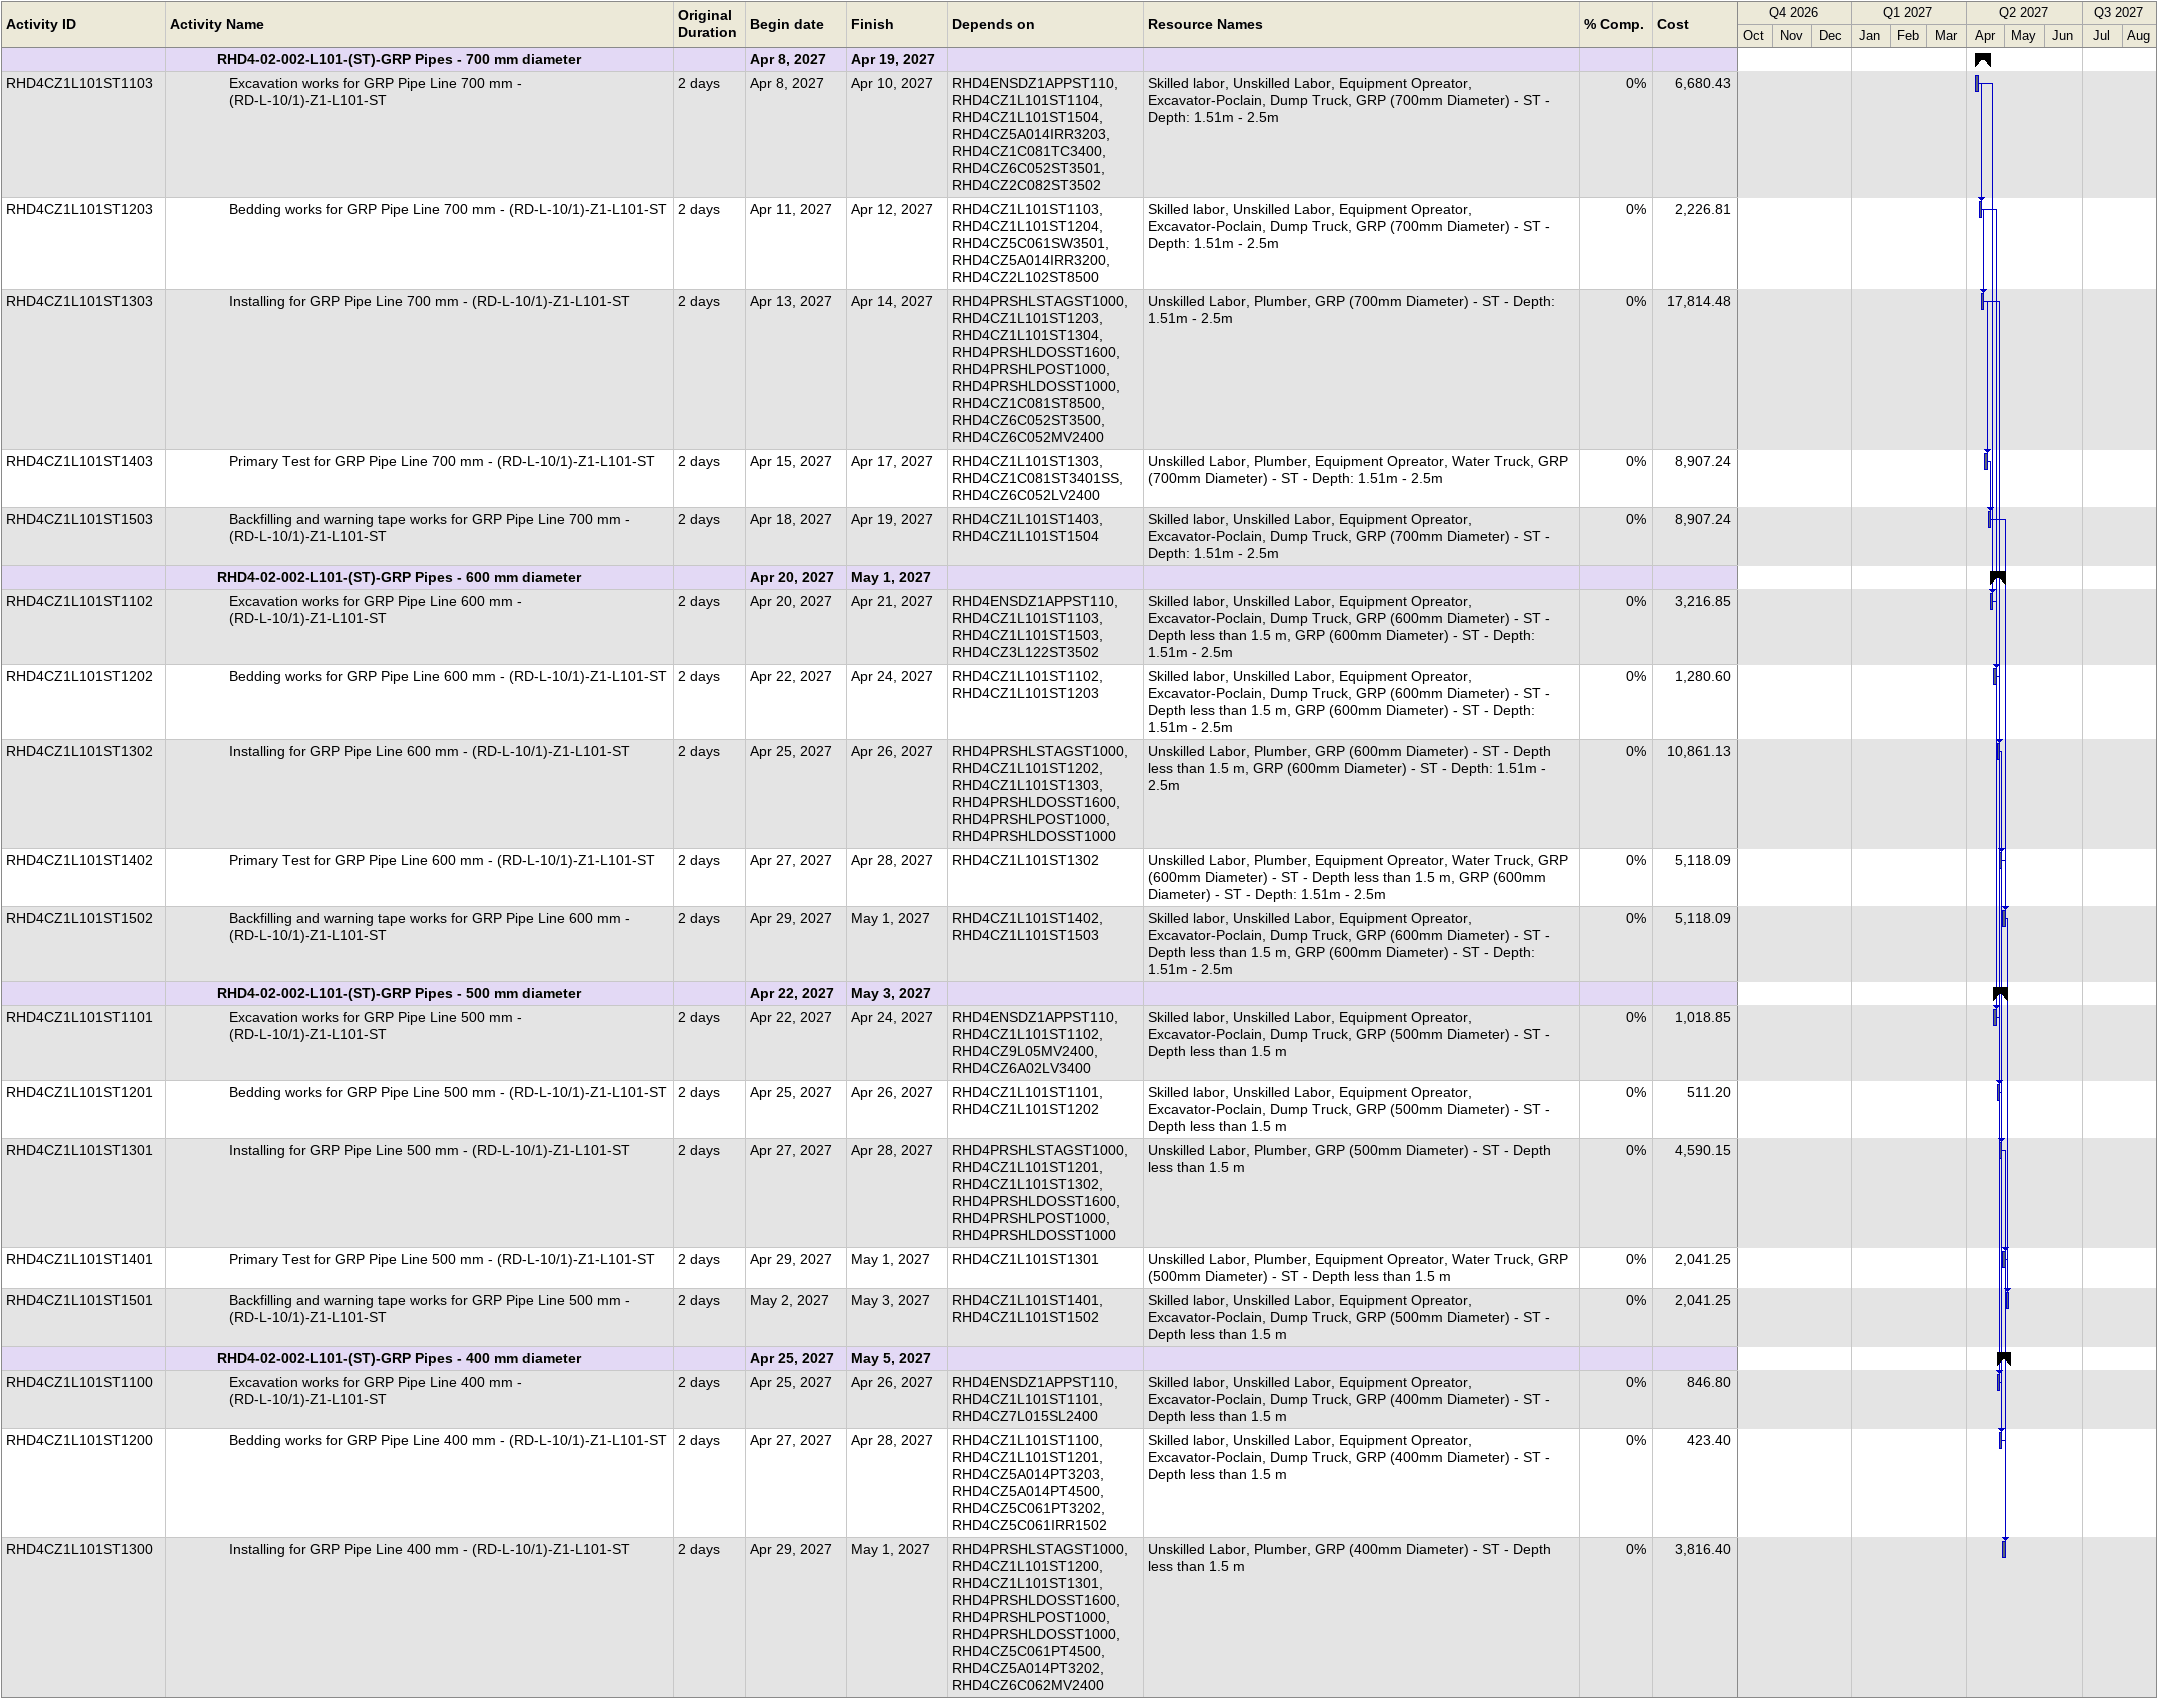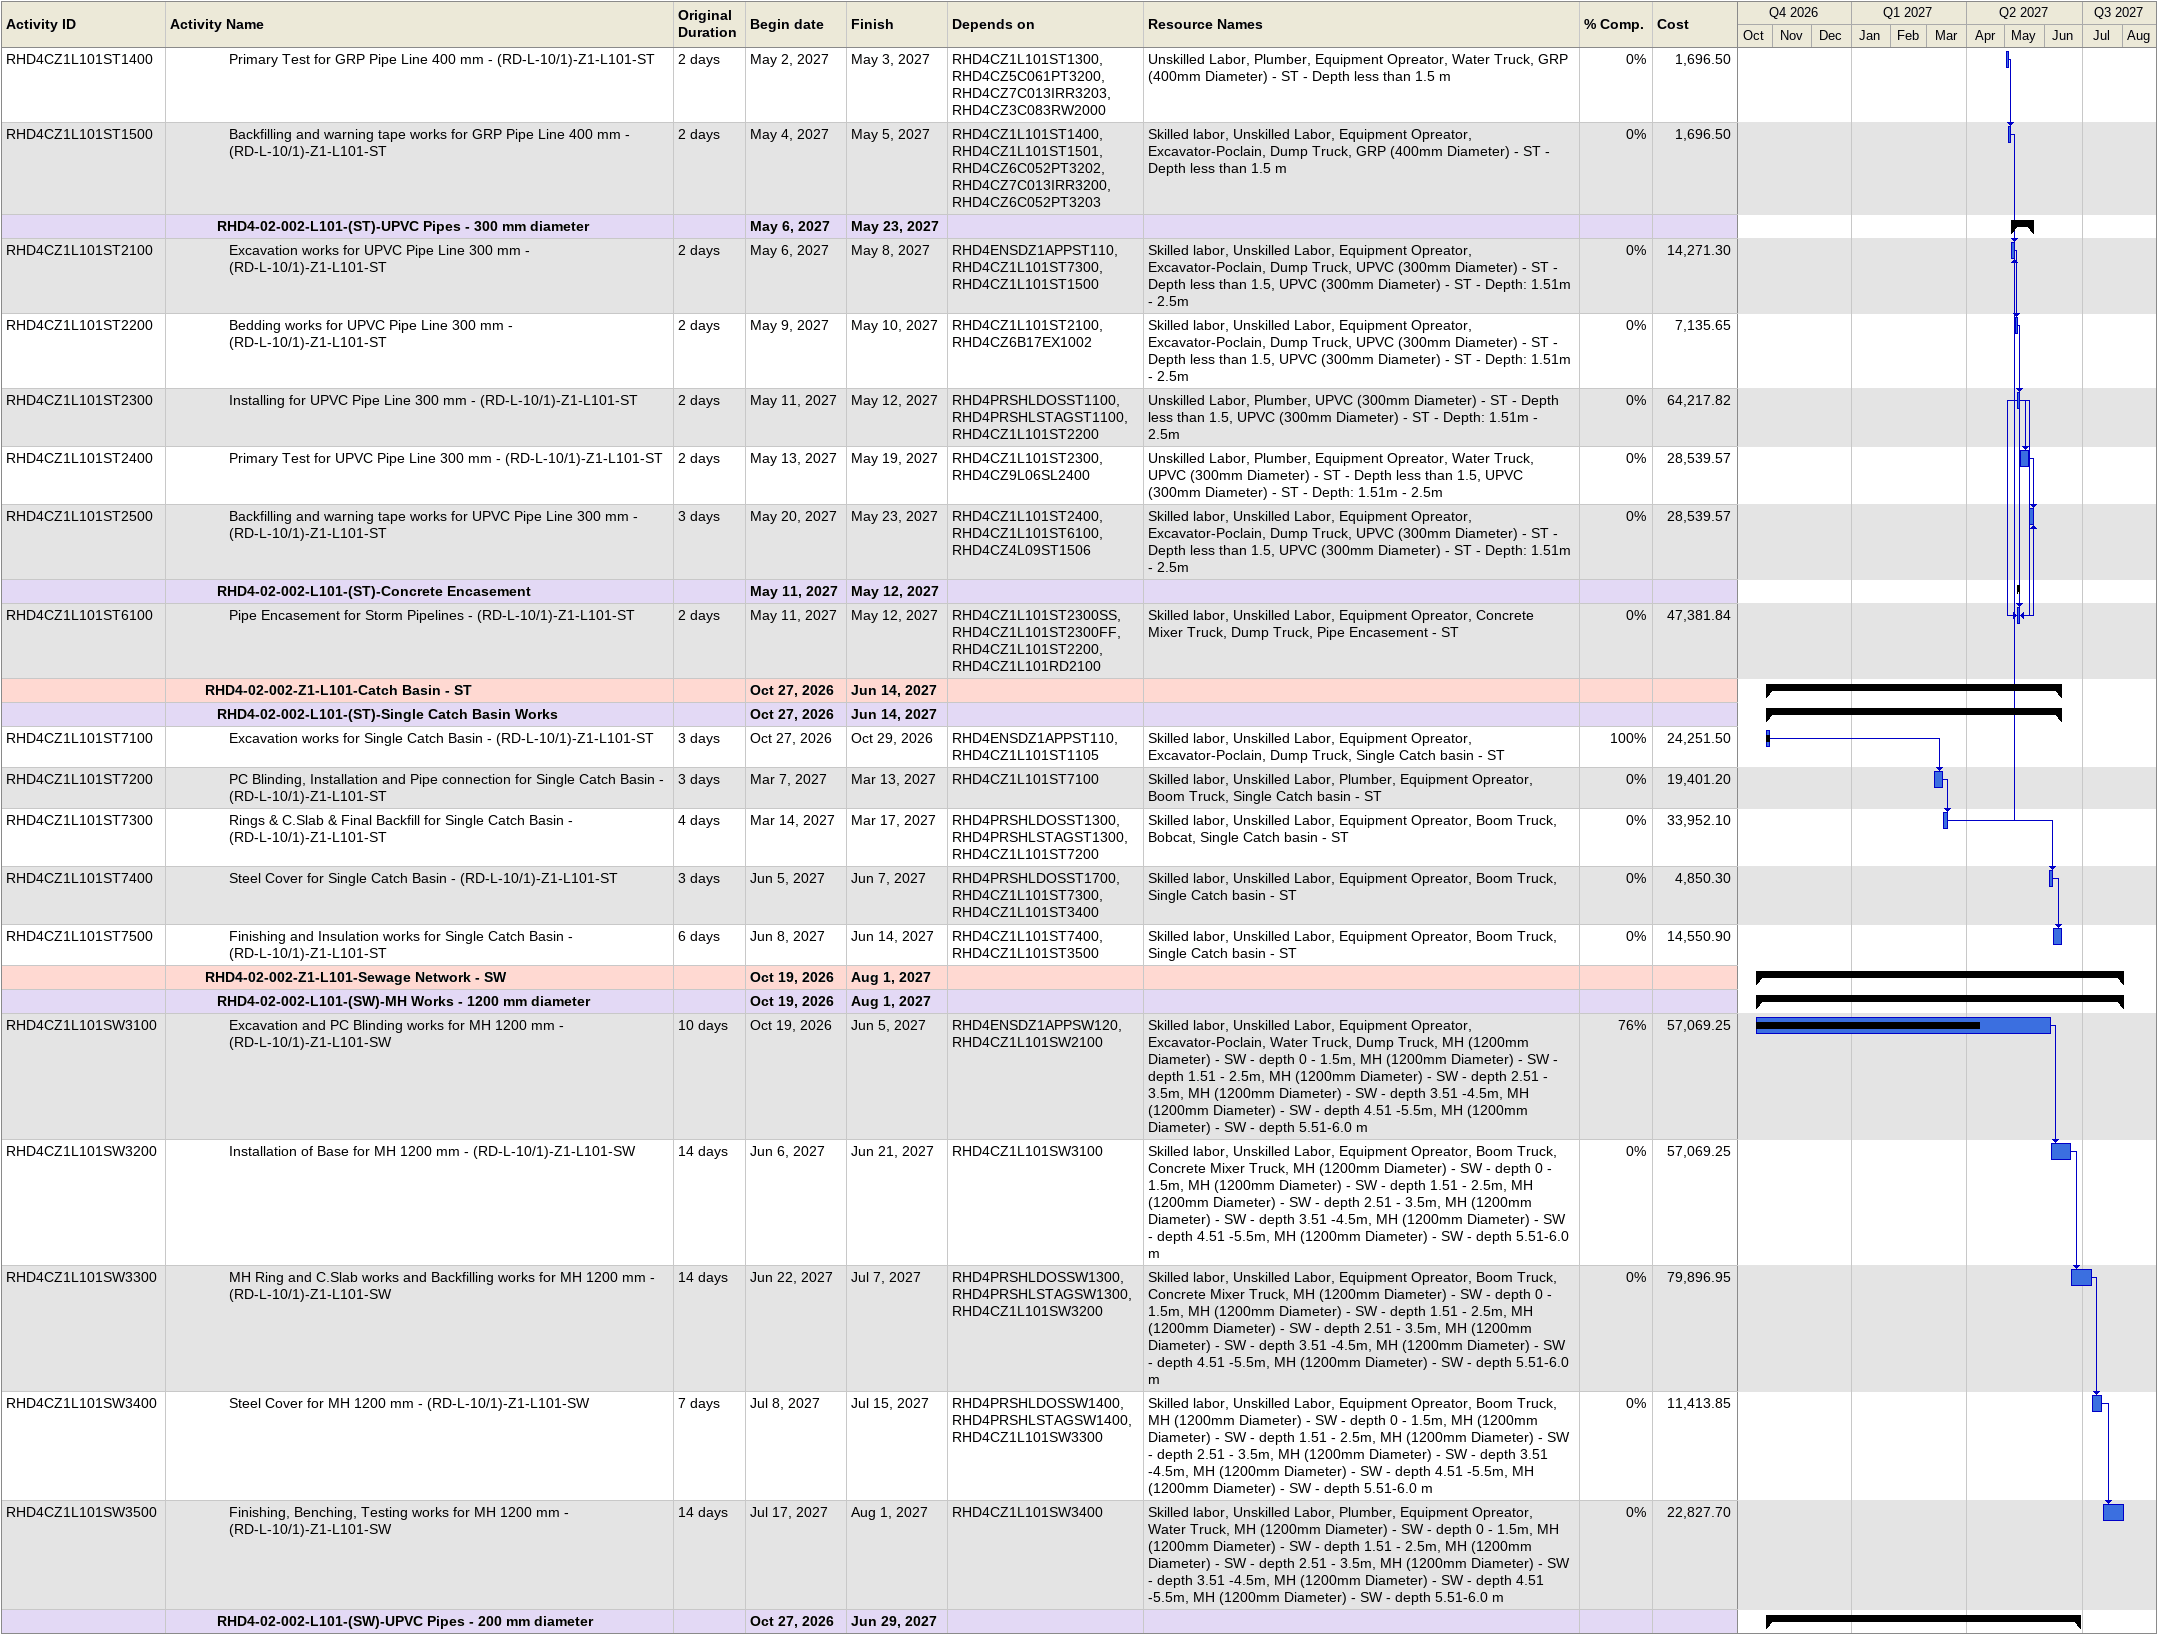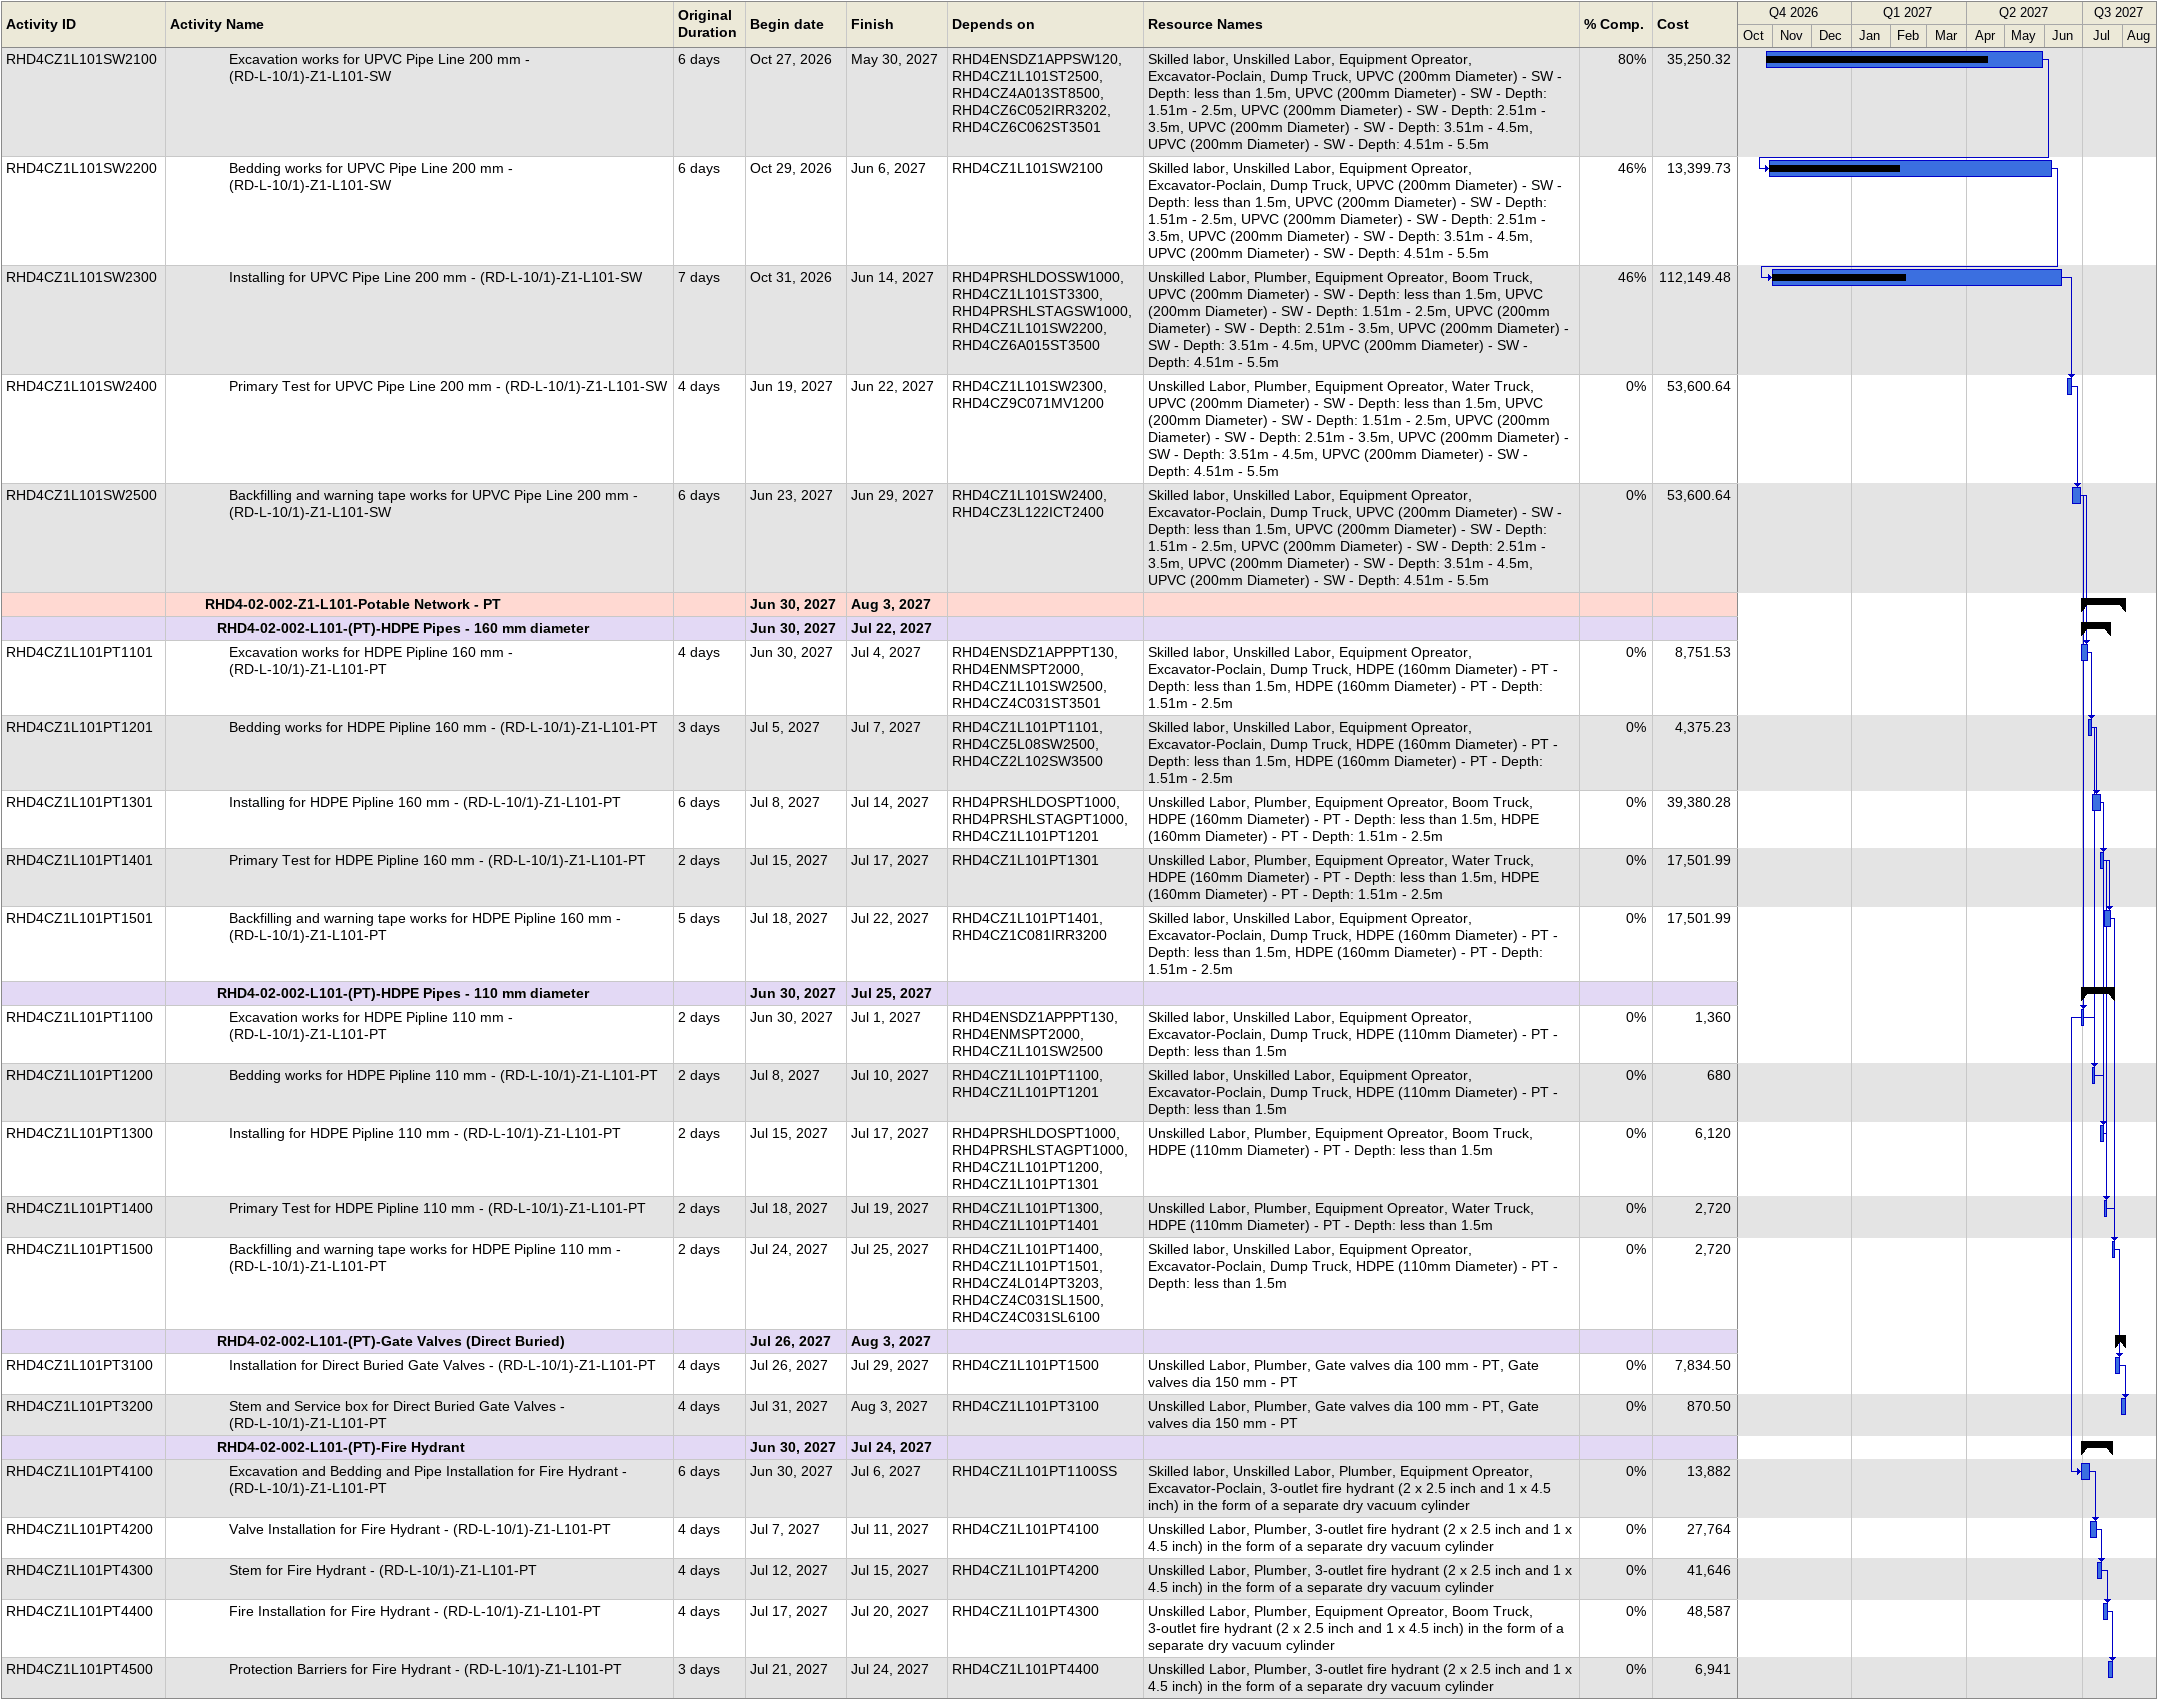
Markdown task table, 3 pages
| ID | Level | Task | Original duration | Start | Finish | Predecessors | Resources | % complete | Cost |
|---|---|---|---|---|---|---|---|---|---|
|  | 5 | **RHD4-02-002-L101-(ST)-GRP Pipes - 700 mm diameter** |  | 2027-04-08 | 2027-04-19 |  |  |  |  |
| RHD4CZ1L101ST1103 | 6 | Excavation works for GRP Pipe Line 700 mm - (RD-L-10/1)-Z1-L101-ST | 2d | 2027-04-08 | 2027-04-10 | RHD4ENSDZ1APPST110, RHD4CZ1L101ST1104, RHD4CZ1L101ST1504, RHD4CZ5A014IRR3203, RHD4CZ1C081TC3400, RHD4CZ6C052ST3501, RHD4CZ2C082ST3502 | Skilled labor, Unskilled Labor, Equipment Opreator, Excavator-Poclain, Dump Truck, GRP (700mm Diameter) - ST - Depth: 1.51m - 2.5m | 0 | 6680.43 |
| RHD4CZ1L101ST1203 | 6 | Bedding works for GRP Pipe Line 700 mm - (RD-L-10/1)-Z1-L101-ST | 2d | 2027-04-11 | 2027-04-12 | RHD4CZ1L101ST1103, RHD4CZ1L101ST1204, RHD4CZ5C061SW3501, RHD4CZ5A014IRR3200, RHD4CZ2L102ST8500 | Skilled labor, Unskilled Labor, Equipment Opreator, Excavator-Poclain, Dump Truck, GRP (700mm Diameter) - ST - Depth: 1.51m - 2.5m | 0 | 2226.81 |
| RHD4CZ1L101ST1303 | 6 | Installing for GRP Pipe Line 700 mm - (RD-L-10/1)-Z1-L101-ST | 2d | 2027-04-13 | 2027-04-14 | RHD4PRSHLSTAGST1000, RHD4CZ1L101ST1203, RHD4CZ1L101ST1304, RHD4PRSHLDOSST1600, RHD4PRSHLPOST1000, RHD4PRSHLDOSST1000, RHD4CZ1C081ST8500, RHD4CZ6C052ST3500, RHD4CZ6C052MV2400 | Unskilled Labor, Plumber, GRP (700mm Diameter) - ST - Depth: 1.51m - 2.5m | 0 | 17814.48 |
| RHD4CZ1L101ST1403 | 6 | Primary Test for GRP Pipe Line 700 mm - (RD-L-10/1)-Z1-L101-ST | 2d | 2027-04-15 | 2027-04-17 | RHD4CZ1L101ST1303, RHD4CZ1C081ST3401SS, RHD4CZ6C052LV2400 | Unskilled Labor, Plumber, Equipment Opreator, Water Truck, GRP (700mm Diameter) - ST - Depth: 1.51m - 2.5m | 0 | 8907.24 |
| RHD4CZ1L101ST1503 | 6 | Backfilling and warning tape works for GRP Pipe Line 700 mm - (RD-L-10/1)-Z1-L101-ST | 2d | 2027-04-18 | 2027-04-19 | RHD4CZ1L101ST1403, RHD4CZ1L101ST1504 | Skilled labor, Unskilled Labor, Equipment Opreator, Excavator-Poclain, Dump Truck, GRP (700mm Diameter) - ST - Depth: 1.51m - 2.5m | 0 | 8907.24 |
|  | 5 | **RHD4-02-002-L101-(ST)-GRP Pipes - 600 mm diameter** |  | 2027-04-20 | 2027-05-01 |  |  |  |  |
| RHD4CZ1L101ST1102 | 6 | Excavation works for GRP Pipe Line 600 mm - (RD-L-10/1)-Z1-L101-ST | 2d | 2027-04-20 | 2027-04-21 | RHD4ENSDZ1APPST110, RHD4CZ1L101ST1103, RHD4CZ1L101ST1503, RHD4CZ3L122ST3502 | Skilled labor, Unskilled Labor, Equipment Opreator, Excavator-Poclain, Dump Truck, GRP (600mm Diameter) - ST - Depth less than 1.5 m, GRP (600mm Diameter) - ST - Depth: 1.51m - 2.5m | 0 | 3216.85 |
| RHD4CZ1L101ST1202 | 6 | Bedding works for GRP Pipe Line 600 mm - (RD-L-10/1)-Z1-L101-ST | 2d | 2027-04-22 | 2027-04-24 | RHD4CZ1L101ST1102, RHD4CZ1L101ST1203 | Skilled labor, Unskilled Labor, Equipment Opreator, Excavator-Poclain, Dump Truck, GRP (600mm Diameter) - ST - Depth less than 1.5 m, GRP (600mm Diameter) - ST - Depth: 1.51m - 2.5m | 0 | 1280.60 |
| RHD4CZ1L101ST1302 | 6 | Installing for GRP Pipe Line 600 mm - (RD-L-10/1)-Z1-L101-ST | 2d | 2027-04-25 | 2027-04-26 | RHD4PRSHLSTAGST1000, RHD4CZ1L101ST1202, RHD4CZ1L101ST1303, RHD4PRSHLDOSST1600, RHD4PRSHLPOST1000, RHD4PRSHLDOSST1000 | Unskilled Labor, Plumber, GRP (600mm Diameter) - ST - Depth less than 1.5 m, GRP (600mm Diameter) - ST - Depth: 1.51m - 2.5m | 0 | 10861.13 |
| RHD4CZ1L101ST1402 | 6 | Primary Test for GRP Pipe Line 600 mm - (RD-L-10/1)-Z1-L101-ST | 2d | 2027-04-27 | 2027-04-28 | RHD4CZ1L101ST1302 | Unskilled Labor, Plumber, Equipment Opreator, Water Truck, GRP (600mm Diameter) - ST - Depth less than 1.5 m, GRP (600mm Diameter) - ST - Depth: 1.51m - 2.5m | 0 | 5118.09 |
| RHD4CZ1L101ST1502 | 6 | Backfilling and warning tape works for GRP Pipe Line 600 mm - (RD-L-10/1)-Z1-L101-ST | 2d | 2027-04-29 | 2027-05-01 | RHD4CZ1L101ST1402, RHD4CZ1L101ST1503 | Skilled labor, Unskilled Labor, Equipment Opreator, Excavator-Poclain, Dump Truck, GRP (600mm Diameter) - ST - Depth less than 1.5 m, GRP (600mm Diameter) - ST - Depth: 1.51m - 2.5m | 0 | 5118.09 |
|  | 5 | **RHD4-02-002-L101-(ST)-GRP Pipes - 500 mm diameter** |  | 2027-04-22 | 2027-05-03 |  |  |  |  |
| RHD4CZ1L101ST1101 | 6 | Excavation works for GRP Pipe Line 500 mm - (RD-L-10/1)-Z1-L101-ST | 2d | 2027-04-22 | 2027-04-24 | RHD4ENSDZ1APPST110, RHD4CZ1L101ST1102, RHD4CZ9L05MV2400, RHD4CZ6A02LV3400 | Skilled labor, Unskilled Labor, Equipment Opreator, Excavator-Poclain, Dump Truck, GRP (500mm Diameter) - ST - Depth less than 1.5 m | 0 | 1018.85 |
| RHD4CZ1L101ST1201 | 6 | Bedding works for GRP Pipe Line 500 mm - (RD-L-10/1)-Z1-L101-ST | 2d | 2027-04-25 | 2027-04-26 | RHD4CZ1L101ST1101, RHD4CZ1L101ST1202 | Skilled labor, Unskilled Labor, Equipment Opreator, Excavator-Poclain, Dump Truck, GRP (500mm Diameter) - ST - Depth less than 1.5 m | 0 | 511.20 |
| RHD4CZ1L101ST1301 | 6 | Installing for GRP Pipe Line 500 mm - (RD-L-10/1)-Z1-L101-ST | 2d | 2027-04-27 | 2027-04-28 | RHD4PRSHLSTAGST1000, RHD4CZ1L101ST1201, RHD4CZ1L101ST1302, RHD4PRSHLDOSST1600, RHD4PRSHLPOST1000, RHD4PRSHLDOSST1000 | Unskilled Labor, Plumber, GRP (500mm Diameter) - ST - Depth less than 1.5 m | 0 | 4590.15 |
| RHD4CZ1L101ST1401 | 6 | Primary Test for GRP Pipe Line 500 mm - (RD-L-10/1)-Z1-L101-ST | 2d | 2027-04-29 | 2027-05-01 | RHD4CZ1L101ST1301 | Unskilled Labor, Plumber, Equipment Opreator, Water Truck, GRP (500mm Diameter) - ST - Depth less than 1.5 m | 0 | 2041.25 |
| RHD4CZ1L101ST1501 | 6 | Backfilling and warning tape works for GRP Pipe Line 500 mm - (RD-L-10/1)-Z1-L101-ST | 2d | 2027-05-02 | 2027-05-03 | RHD4CZ1L101ST1401, RHD4CZ1L101ST1502 | Skilled labor, Unskilled Labor, Equipment Opreator, Excavator-Poclain, Dump Truck, GRP (500mm Diameter) - ST - Depth less than 1.5 m | 0 | 2041.25 |
|  | 5 | **RHD4-02-002-L101-(ST)-GRP Pipes - 400 mm diameter** |  | 2027-04-25 | 2027-05-05 |  |  |  |  |
| RHD4CZ1L101ST1100 | 6 | Excavation works for GRP Pipe Line 400 mm - (RD-L-10/1)-Z1-L101-ST | 2d | 2027-04-25 | 2027-04-26 | RHD4ENSDZ1APPST110, RHD4CZ1L101ST1101, RHD4CZ7L015SL2400 | Skilled labor, Unskilled Labor, Equipment Opreator, Excavator-Poclain, Dump Truck, GRP (400mm Diameter) - ST - Depth less than 1.5 m | 0 | 846.80 |
| RHD4CZ1L101ST1200 | 6 | Bedding works for GRP Pipe Line 400 mm - (RD-L-10/1)-Z1-L101-ST | 2d | 2027-04-27 | 2027-04-28 | RHD4CZ1L101ST1100, RHD4CZ1L101ST1201, RHD4CZ5A014PT3203, RHD4CZ5A014PT4500, RHD4CZ5C061PT3202, RHD4CZ5C061IRR1502 | Skilled labor, Unskilled Labor, Equipment Opreator, Excavator-Poclain, Dump Truck, GRP (400mm Diameter) - ST - Depth less than 1.5 m | 0 | 423.40 |
| RHD4CZ1L101ST1300 | 6 | Installing for GRP Pipe Line 400 mm - (RD-L-10/1)-Z1-L101-ST | 2d | 2027-04-29 | 2027-05-01 | RHD4PRSHLSTAGST1000, RHD4CZ1L101ST1200, RHD4CZ1L101ST1301, RHD4PRSHLDOSST1600, RHD4PRSHLPOST1000, RHD4PRSHLDOSST1000, RHD4CZ5C061PT4500, RHD4CZ5A014PT3202, RHD4CZ6C062MV2400 | Unskilled Labor, Plumber, GRP (400mm Diameter) - ST - Depth less than 1.5 m | 0 | 3816.40 |
| RHD4CZ1L101ST1400 | 6 | Primary Test for GRP Pipe Line 400 mm - (RD-L-10/1)-Z1-L101-ST | 2d | 2027-05-02 | 2027-05-03 | RHD4CZ1L101ST1300, RHD4CZ5C061PT3200, RHD4CZ7C013IRR3203, RHD4CZ3C083RW2000 | Unskilled Labor, Plumber, Equipment Opreator, Water Truck, GRP (400mm Diameter) - ST - Depth less than 1.5 m | 0 | 1696.50 |
| RHD4CZ1L101ST1500 | 6 | Backfilling and warning tape works for GRP Pipe Line 400 mm - (RD-L-10/1)-Z1-L101-ST | 2d | 2027-05-04 | 2027-05-05 | RHD4CZ1L101ST1400, RHD4CZ1L101ST1501, RHD4CZ6C052PT3202, RHD4CZ7C013IRR3200, RHD4CZ6C052PT3203 | Skilled labor, Unskilled Labor, Equipment Opreator, Excavator-Poclain, Dump Truck, GRP (400mm Diameter) - ST - Depth less than 1.5 m | 0 | 1696.50 |
|  | 5 | **RHD4-02-002-L101-(ST)-UPVC Pipes - 300 mm diameter** |  | 2027-05-06 | 2027-05-23 |  |  |  |  |
| RHD4CZ1L101ST2100 | 6 | Excavation works for UPVC Pipe Line 300 mm - (RD-L-10/1)-Z1-L101-ST | 2d | 2027-05-06 | 2027-05-08 | RHD4ENSDZ1APPST110, RHD4CZ1L101ST7300, RHD4CZ1L101ST1500 | Skilled labor, Unskilled Labor, Equipment Opreator, Excavator-Poclain, Dump Truck, UPVC (300mm Diameter) - ST - Depth less than 1.5, UPVC (300mm Diameter) - ST - Depth: 1.51m - 2.5m | 0 | 14271.30 |
| RHD4CZ1L101ST2200 | 6 | Bedding works for UPVC Pipe Line 300 mm - (RD-L-10/1)-Z1-L101-ST | 2d | 2027-05-09 | 2027-05-10 | RHD4CZ1L101ST2100, RHD4CZ6B17EX1002 | Skilled labor, Unskilled Labor, Equipment Opreator, Excavator-Poclain, Dump Truck, UPVC (300mm Diameter) - ST - Depth less than 1.5, UPVC (300mm Diameter) - ST - Depth: 1.51m - 2.5m | 0 | 7135.65 |
| RHD4CZ1L101ST2300 | 6 | Installing for UPVC Pipe Line 300 mm - (RD-L-10/1)-Z1-L101-ST | 2d | 2027-05-11 | 2027-05-12 | RHD4PRSHLDOSST1100, RHD4PRSHLSTAGST1100, RHD4CZ1L101ST2200 | Unskilled Labor, Plumber, UPVC (300mm Diameter) - ST - Depth less than 1.5, UPVC (300mm Diameter) - ST - Depth: 1.51m - 2.5m | 0 | 64217.82 |
| RHD4CZ1L101ST2400 | 6 | Primary Test for UPVC Pipe Line 300 mm - (RD-L-10/1)-Z1-L101-ST | 2d | 2027-05-13 | 2027-05-19 | RHD4CZ1L101ST2300, RHD4CZ9L06SL2400 | Unskilled Labor, Plumber, Equipment Opreator, Water Truck, UPVC (300mm Diameter) - ST - Depth less than 1.5, UPVC (300mm Diameter) - ST - Depth: 1.51m - 2.5m | 0 | 28539.57 |
| RHD4CZ1L101ST2500 | 6 | Backfilling and warning tape works for UPVC Pipe Line 300 mm - (RD-L-10/1)-Z1-L101-ST | 3d | 2027-05-20 | 2027-05-23 | RHD4CZ1L101ST2400, RHD4CZ1L101ST6100, RHD4CZ4L09ST1506 | Skilled labor, Unskilled Labor, Equipment Opreator, Excavator-Poclain, Dump Truck, UPVC (300mm Diameter) - ST - Depth less than 1.5, UPVC (300mm Diameter) - ST - Depth: 1.51m - 2.5m | 0 | 28539.57 |
|  | 5 | **RHD4-02-002-L101-(ST)-Concrete Encasement** |  | 2027-05-11 | 2027-05-12 |  |  |  |  |
| RHD4CZ1L101ST6100 | 6 | Pipe Encasement for Storm Pipelines - (RD-L-10/1)-Z1-L101-ST | 2d | 2027-05-11 | 2027-05-12 | RHD4CZ1L101ST2300SS, RHD4CZ1L101ST2300FF, RHD4CZ1L101ST2200, RHD4CZ1L101RD2100 | Skilled labor, Unskilled Labor, Equipment Opreator, Concrete Mixer Truck, Dump Truck, Pipe Encasement - ST | 0 | 47381.84 |
|  | 4 | **RHD4-02-002-Z1-L101-Catch Basin - ST** |  | 2026-10-27 | 2027-06-14 |  |  |  |  |
|  | 5 | **RHD4-02-002-L101-(ST)-Single Catch Basin Works** |  | 2026-10-27 | 2027-06-14 |  |  |  |  |
| RHD4CZ1L101ST7100 | 6 | Excavation works for Single Catch Basin - (RD-L-10/1)-Z1-L101-ST | 3d | 2026-10-27 | 2026-10-29 | RHD4ENSDZ1APPST110, RHD4CZ1L101ST1105 | Skilled labor, Unskilled Labor, Equipment Opreator, Excavator-Poclain, Dump Truck, Single Catch basin - ST | 100 | 24251.50 |
| RHD4CZ1L101ST7200 | 6 | PC Blinding, Installation and Pipe connection for Single Catch Basin - (RD-L-10/1)-Z1-L101-ST | 3d | 2027-03-07 | 2027-03-13 | RHD4CZ1L101ST7100 | Skilled labor, Unskilled Labor, Plumber, Equipment Opreator, Boom Truck, Single Catch basin - ST | 0 | 19401.20 |
| RHD4CZ1L101ST7300 | 6 | Rings & C.Slab & Final Backfill for Single Catch Basin - (RD-L-10/1)-Z1-L101-ST | 4d | 2027-03-14 | 2027-03-17 | RHD4PRSHLDOSST1300, RHD4PRSHLSTAGST1300, RHD4CZ1L101ST7200 | Skilled labor, Unskilled Labor, Equipment Opreator, Boom Truck, Bobcat, Single Catch basin - ST | 0 | 33952.10 |
| RHD4CZ1L101ST7400 | 6 | Steel Cover for Single Catch Basin - (RD-L-10/1)-Z1-L101-ST | 3d | 2027-06-05 | 2027-06-07 | RHD4PRSHLDOSST1700, RHD4CZ1L101ST7300, RHD4CZ1L101ST3400 | Skilled labor, Unskilled Labor, Equipment Opreator, Boom Truck, Single Catch basin - ST | 0 | 4850.30 |
| RHD4CZ1L101ST7500 | 6 | Finishing and Insulation works for Single Catch Basin - (RD-L-10/1)-Z1-L101-ST | 6d | 2027-06-08 | 2027-06-14 | RHD4CZ1L101ST7400, RHD4CZ1L101ST3500 | Skilled labor, Unskilled Labor, Equipment Opreator, Boom Truck, Single Catch basin - ST | 0 | 14550.90 |
|  | 4 | **RHD4-02-002-Z1-L101-Sewage Network - SW** |  | 2026-10-19 | 2027-08-01 |  |  |  |  |
|  | 5 | **RHD4-02-002-L101-(SW)-MH Works - 1200 mm diameter** |  | 2026-10-19 | 2027-08-01 |  |  |  |  |
| RHD4CZ1L101SW3100 | 6 | Excavation and PC Blinding works for MH 1200 mm - (RD-L-10/1)-Z1-L101-SW | 10d | 2026-10-19 | 2027-06-05 | RHD4ENSDZ1APPSW120, RHD4CZ1L101SW2100 | Skilled labor, Unskilled Labor, Equipment Opreator, Excavator-Poclain, Water Truck, Dump Truck, MH (1200mm Diameter) - SW - depth 0 - 1.5m, MH (1200mm Diameter) - SW - depth 1.51 - 2.5m, MH (1200mm Diameter) - SW - depth 2.51 - 3.5m, MH (1200mm Diameter) - SW - depth 3.51 -4.5m, MH (1200mm Diameter) - SW - depth 4.51 -5.5m, MH (1200mm Diameter) - SW - depth 5.51-6.0 m | 76 | 57069.25 |
| RHD4CZ1L101SW3200 | 6 | Installation of Base for MH 1200 mm - (RD-L-10/1)-Z1-L101-SW | 14d | 2027-06-06 | 2027-06-21 | RHD4CZ1L101SW3100 | Skilled labor, Unskilled Labor, Equipment Opreator, Boom Truck, Concrete Mixer Truck, MH (1200mm Diameter) - SW - depth 0 - 1.5m, MH (1200mm Diameter) - SW - depth 1.51 - 2.5m, MH (1200mm Diameter) - SW - depth 2.51 - 3.5m, MH (1200mm Diameter) - SW - depth 3.51 -4.5m, MH (1200mm Diameter) - SW - depth 4.51 -5.5m, MH (1200mm Diameter) - SW - depth 5.51-6.0 m | 0 | 57069.25 |
| RHD4CZ1L101SW3300 | 6 | MH Ring and C.Slab works and Backfilling works for MH 1200 mm - (RD-L-10/1)-Z1-L101-SW | 14d | 2027-06-22 | 2027-07-07 | RHD4PRSHLDOSSW1300, RHD4PRSHLSTAGSW1300, RHD4CZ1L101SW3200 | Skilled labor, Unskilled Labor, Equipment Opreator, Boom Truck, Concrete Mixer Truck, MH (1200mm Diameter) - SW - depth 0 - 1.5m, MH (1200mm Diameter) - SW - depth 1.51 - 2.5m, MH (1200mm Diameter) - SW - depth 2.51 - 3.5m, MH (1200mm Diameter) - SW - depth 3.51 -4.5m, MH (1200mm Diameter) - SW - depth 4.51 -5.5m, MH (1200mm Diameter) - SW - depth 5.51-6.0 m | 0 | 79896.95 |
| RHD4CZ1L101SW3400 | 6 | Steel Cover for MH 1200 mm - (RD-L-10/1)-Z1-L101-SW | 7d | 2027-07-08 | 2027-07-15 | RHD4PRSHLDOSSW1400, RHD4PRSHLSTAGSW1400, RHD4CZ1L101SW3300 | Skilled labor, Unskilled Labor, Equipment Opreator, Boom Truck, MH (1200mm Diameter) - SW - depth 0 - 1.5m, MH (1200mm Diameter) - SW - depth 1.51 - 2.5m, MH (1200mm Diameter) - SW - depth 2.51 - 3.5m, MH (1200mm Diameter) - SW - depth 3.51 -4.5m, MH (1200mm Diameter) - SW - depth 4.51 -5.5m, MH (1200mm Diameter) - SW - depth 5.51-6.0 m | 0 | 11413.85 |
| RHD4CZ1L101SW3500 | 6 | Finishing, Benching, Testing works for MH 1200 mm - (RD-L-10/1)-Z1-L101-SW | 14d | 2027-07-17 | 2027-08-01 | RHD4CZ1L101SW3400 | Skilled labor, Unskilled Labor, Plumber, Equipment Opreator, Water Truck, MH (1200mm Diameter) - SW - depth 0 - 1.5m, MH (1200mm Diameter) - SW - depth 1.51 - 2.5m, MH (1200mm Diameter) - SW - depth 2.51 - 3.5m, MH (1200mm Diameter) - SW - depth 3.51 -4.5m, MH (1200mm Diameter) - SW - depth 4.51 -5.5m, MH (1200mm Diameter) - SW - depth 5.51-6.0 m | 0 | 22827.70 |
|  | 5 | **RHD4-02-002-L101-(SW)-UPVC Pipes - 200 mm diameter** |  | 2026-10-27 | 2027-06-29 |  |  |  |  |
| RHD4CZ1L101SW2100 | 6 | Excavation works for UPVC Pipe Line 200 mm - (RD-L-10/1)-Z1-L101-SW | 6d | 2026-10-27 | 2027-05-30 | RHD4ENSDZ1APPSW120, RHD4CZ1L101ST2500, RHD4CZ4A013ST8500, RHD4CZ6C052IRR3202, RHD4CZ6C062ST3501 | Skilled labor, Unskilled Labor, Equipment Opreator, Excavator-Poclain, Dump Truck, UPVC (200mm Diameter) - SW - Depth: less than 1.5m, UPVC (200mm Diameter) - SW - Depth: 1.51m - 2.5m, UPVC (200mm Diameter) - SW - Depth: 2.51m - 3.5m, UPVC (200mm Diameter) - SW - Depth: 3.51m - 4.5m, UPVC (200mm Diameter) - SW - Depth: 4.51m - 5.5m | 80 | 35250.32 |
| RHD4CZ1L101SW2200 | 6 | Bedding works for UPVC Pipe Line 200 mm - (RD-L-10/1)-Z1-L101-SW | 6d | 2026-10-29 | 2027-06-06 | RHD4CZ1L101SW2100 | Skilled labor, Unskilled Labor, Equipment Opreator, Excavator-Poclain, Dump Truck, UPVC (200mm Diameter) - SW - Depth: less than 1.5m, UPVC (200mm Diameter) - SW - Depth: 1.51m - 2.5m, UPVC (200mm Diameter) - SW - Depth: 2.51m - 3.5m, UPVC (200mm Diameter) - SW - Depth: 3.51m - 4.5m, UPVC (200mm Diameter) - SW - Depth: 4.51m - 5.5m | 46 | 13399.73 |
| RHD4CZ1L101SW2300 | 6 | Installing for UPVC Pipe Line 200 mm - (RD-L-10/1)-Z1-L101-SW | 7d | 2026-10-31 | 2027-06-14 | RHD4PRSHLDOSSW1000, RHD4CZ1L101ST3300, RHD4PRSHLSTAGSW1000, RHD4CZ1L101SW2200, RHD4CZ6A015ST3500 | Unskilled Labor, Plumber, Equipment Opreator, Boom Truck, UPVC (200mm Diameter) - SW - Depth: less than 1.5m, UPVC (200mm Diameter) - SW - Depth: 1.51m - 2.5m, UPVC (200mm Diameter) - SW - Depth: 2.51m - 3.5m, UPVC (200mm Diameter) - SW - Depth: 3.51m - 4.5m, UPVC (200mm Diameter) - SW - Depth: 4.51m - 5.5m | 46 | 112149.48 |
| RHD4CZ1L101SW2400 | 6 | Primary Test for UPVC Pipe Line 200 mm - (RD-L-10/1)-Z1-L101-SW | 4d | 2027-06-19 | 2027-06-22 | RHD4CZ1L101SW2300, RHD4CZ9C071MV1200 | Unskilled Labor, Plumber, Equipment Opreator, Water Truck, UPVC (200mm Diameter) - SW - Depth: less than 1.5m, UPVC (200mm Diameter) - SW - Depth: 1.51m - 2.5m, UPVC (200mm Diameter) - SW - Depth: 2.51m - 3.5m, UPVC (200mm Diameter) - SW - Depth: 3.51m - 4.5m, UPVC (200mm Diameter) - SW - Depth: 4.51m - 5.5m | 0 | 53600.64 |
| RHD4CZ1L101SW2500 | 6 | Backfilling and warning tape works for UPVC Pipe Line 200 mm - (RD-L-10/1)-Z1-L101-SW | 6d | 2027-06-23 | 2027-06-29 | RHD4CZ1L101SW2400, RHD4CZ3L122ICT2400 | Skilled labor, Unskilled Labor, Equipment Opreator, Excavator-Poclain, Dump Truck, UPVC (200mm Diameter) - SW - Depth: less than 1.5m, UPVC (200mm Diameter) - SW - Depth: 1.51m - 2.5m, UPVC (200mm Diameter) - SW - Depth: 2.51m - 3.5m, UPVC (200mm Diameter) - SW - Depth: 3.51m - 4.5m, UPVC (200mm Diameter) - SW - Depth: 4.51m - 5.5m | 0 | 53600.64 |
|  | 4 | **RHD4-02-002-Z1-L101-Potable Network - PT** |  | 2027-06-30 | 2027-08-03 |  |  |  |  |
|  | 5 | **RHD4-02-002-L101-(PT)-HDPE Pipes - 160 mm diameter** |  | 2027-06-30 | 2027-07-22 |  |  |  |  |
| RHD4CZ1L101PT1101 | 6 | Excavation works for HDPE Pipline 160 mm - (RD-L-10/1)-Z1-L101-PT | 4d | 2027-06-30 | 2027-07-04 | RHD4ENSDZ1APPPT130, RHD4ENMSPT2000, RHD4CZ1L101SW2500, RHD4CZ4C031ST3501 | Skilled labor, Unskilled Labor, Equipment Opreator, Excavator-Poclain, Dump Truck, HDPE (160mm Diameter) - PT - Depth: less than 1.5m, HDPE (160mm Diameter) - PT - Depth: 1.51m - 2.5m | 0 | 8751.53 |
| RHD4CZ1L101PT1201 | 6 | Bedding works for HDPE Pipline 160 mm - (RD-L-10/1)-Z1-L101-PT | 3d | 2027-07-05 | 2027-07-07 | RHD4CZ1L101PT1101, RHD4CZ5L08SW2500, RHD4CZ2L102SW3500 | Skilled labor, Unskilled Labor, Equipment Opreator, Excavator-Poclain, Dump Truck, HDPE (160mm Diameter) - PT - Depth: less than 1.5m, HDPE (160mm Diameter) - PT - Depth: 1.51m - 2.5m | 0 | 4375.23 |
| RHD4CZ1L101PT1301 | 6 | Installing for HDPE Pipline 160 mm - (RD-L-10/1)-Z1-L101-PT | 6d | 2027-07-08 | 2027-07-14 | RHD4PRSHLDOSPT1000, RHD4PRSHLSTAGPT1000, RHD4CZ1L101PT1201 | Unskilled Labor, Plumber, Equipment Opreator, Boom Truck, HDPE (160mm Diameter) - PT - Depth: less than 1.5m, HDPE (160mm Diameter) - PT - Depth: 1.51m - 2.5m | 0 | 39380.28 |
| RHD4CZ1L101PT1401 | 6 | Primary Test for HDPE Pipline 160 mm - (RD-L-10/1)-Z1-L101-PT | 2d | 2027-07-15 | 2027-07-17 | RHD4CZ1L101PT1301 | Unskilled Labor, Plumber, Equipment Opreator, Water Truck, HDPE (160mm Diameter) - PT - Depth: less than 1.5m, HDPE (160mm Diameter) - PT - Depth: 1.51m - 2.5m | 0 | 17501.99 |
| RHD4CZ1L101PT1501 | 6 | Backfilling and warning tape works for HDPE Pipline 160 mm - (RD-L-10/1)-Z1-L101-PT | 5d | 2027-07-18 | 2027-07-22 | RHD4CZ1L101PT1401, RHD4CZ1C081IRR3200 | Skilled labor, Unskilled Labor, Equipment Opreator, Excavator-Poclain, Dump Truck, HDPE (160mm Diameter) - PT - Depth: less than 1.5m, HDPE (160mm Diameter) - PT - Depth: 1.51m - 2.5m | 0 | 17501.99 |
|  | 5 | **RHD4-02-002-L101-(PT)-HDPE Pipes - 110 mm diameter** |  | 2027-06-30 | 2027-07-25 |  |  |  |  |
| RHD4CZ1L101PT1100 | 6 | Excavation works for HDPE Pipline 110 mm - (RD-L-10/1)-Z1-L101-PT | 2d | 2027-06-30 | 2027-07-01 | RHD4ENSDZ1APPPT130, RHD4ENMSPT2000, RHD4CZ1L101SW2500 | Skilled labor, Unskilled Labor, Equipment Opreator, Excavator-Poclain, Dump Truck, HDPE (110mm Diameter) - PT - Depth: less than 1.5m | 0 | 1360 |
| RHD4CZ1L101PT1200 | 6 | Bedding works for HDPE Pipline 110 mm - (RD-L-10/1)-Z1-L101-PT | 2d | 2027-07-08 | 2027-07-10 | RHD4CZ1L101PT1100, RHD4CZ1L101PT1201 | Skilled labor, Unskilled Labor, Equipment Opreator, Excavator-Poclain, Dump Truck, HDPE (110mm Diameter) - PT - Depth: less than 1.5m | 0 | 680 |
| RHD4CZ1L101PT1300 | 6 | Installing for HDPE Pipline 110 mm - (RD-L-10/1)-Z1-L101-PT | 2d | 2027-07-15 | 2027-07-17 | RHD4PRSHLDOSPT1000, RHD4PRSHLSTAGPT1000, RHD4CZ1L101PT1200, RHD4CZ1L101PT1301 | Unskilled Labor, Plumber, Equipment Opreator, Boom Truck, HDPE (110mm Diameter) - PT - Depth: less than 1.5m | 0 | 6120 |
| RHD4CZ1L101PT1400 | 6 | Primary Test for HDPE Pipline 110 mm - (RD-L-10/1)-Z1-L101-PT | 2d | 2027-07-18 | 2027-07-19 | RHD4CZ1L101PT1300, RHD4CZ1L101PT1401 | Unskilled Labor, Plumber, Equipment Opreator, Water Truck, HDPE (110mm Diameter) - PT - Depth: less than 1.5m | 0 | 2720 |
| RHD4CZ1L101PT1500 | 6 | Backfilling and warning tape works for HDPE Pipline 110 mm - (RD-L-10/1)-Z1-L101-PT | 2d | 2027-07-24 | 2027-07-25 | RHD4CZ1L101PT1400, RHD4CZ1L101PT1501, RHD4CZ4L014PT3203, RHD4CZ4C031SL1500, RHD4CZ4C031SL6100 | Skilled labor, Unskilled Labor, Equipment Opreator, Excavator-Poclain, Dump Truck, HDPE (110mm Diameter) - PT - Depth: less than 1.5m | 0 | 2720 |
|  | 5 | **RHD4-02-002-L101-(PT)-Gate Valves (Direct Buried)** |  | 2027-07-26 | 2027-08-03 |  |  |  |  |
| RHD4CZ1L101PT3100 | 6 | Installation for Direct Buried Gate Valves - (RD-L-10/1)-Z1-L101-PT | 4d | 2027-07-26 | 2027-07-29 | RHD4CZ1L101PT1500 | Unskilled Labor, Plumber, Gate valves dia 100 mm - PT, Gate valves dia 150 mm - PT | 0 | 7834.50 |
| RHD4CZ1L101PT3200 | 6 | Stem and Service box for Direct Buried Gate Valves - (RD-L-10/1)-Z1-L101-PT | 4d | 2027-07-31 | 2027-08-03 | RHD4CZ1L101PT3100 | Unskilled Labor, Plumber, Gate valves dia 100 mm - PT, Gate valves dia 150 mm - PT | 0 | 870.50 |
|  | 5 | **RHD4-02-002-L101-(PT)-Fire Hydrant** |  | 2027-06-30 | 2027-07-24 |  |  |  |  |
| RHD4CZ1L101PT4100 | 6 | Excavation and Bedding and Pipe Installation for Fire Hydrant - (RD-L-10/1)-Z1-L101-PT | 6d | 2027-06-30 | 2027-07-06 | RHD4CZ1L101PT1100SS | Skilled labor, Unskilled Labor, Plumber, Equipment Opreator, Excavator-Poclain, 3-outlet fire hydrant (2 x 2.5 inch and 1 x 4.5 inch) in the form of a separate dry vacuum cylinder | 0 | 13882 |
| RHD4CZ1L101PT4200 | 6 | Valve Installation for Fire Hydrant - (RD-L-10/1)-Z1-L101-PT | 4d | 2027-07-07 | 2027-07-11 | RHD4CZ1L101PT4100 | Unskilled Labor, Plumber, 3-outlet fire hydrant (2 x 2.5 inch and 1 x 4.5 inch) in the form of a separate dry vacuum cylinder | 0 | 27764 |
| RHD4CZ1L101PT4300 | 6 | Stem for Fire Hydrant - (RD-L-10/1)-Z1-L101-PT | 4d | 2027-07-12 | 2027-07-15 | RHD4CZ1L101PT4200 | Unskilled Labor, Plumber, 3-outlet fire hydrant (2 x 2.5 inch and 1 x 4.5 inch) in the form of a separate dry vacuum cylinder | 0 | 41646 |
| RHD4CZ1L101PT4400 | 6 | Fire Installation for Fire Hydrant - (RD-L-10/1)-Z1-L101-PT | 4d | 2027-07-17 | 2027-07-20 | RHD4CZ1L101PT4300 | Unskilled Labor, Plumber, Equipment Opreator, Boom Truck, 3-outlet fire hydrant (2 x 2.5 inch and 1 x 4.5 inch) in the form of a separate dry vacuum cylinder | 0 | 48587 |
| RHD4CZ1L101PT4500 | 6 | Protection Barriers for Fire Hydrant - (RD-L-10/1)-Z1-L101-PT | 3d | 2027-07-21 | 2027-07-24 | RHD4CZ1L101PT4400 | Unskilled Labor, Plumber, 3-outlet fire hydrant (2 x 2.5 inch and 1 x 4.5 inch) in the form of a separate dry vacuum cylinder | 0 | 6941 |
